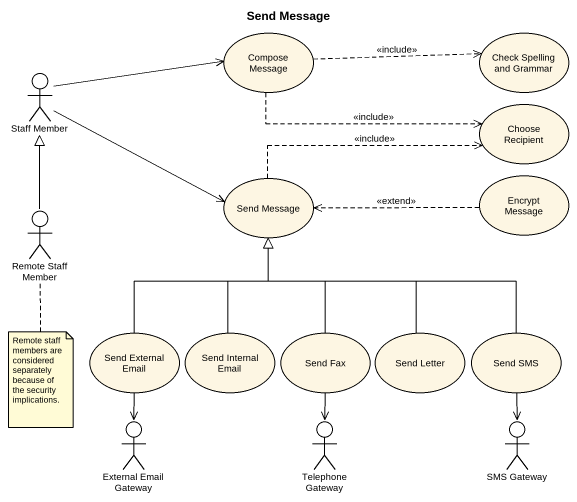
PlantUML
@startuml
title Send Message
usecase "Compose Message" as Compose_Message
usecase "Check Spelling and Grammar" as Check_Spelling_and_Grammar
actor "Staff Member" as Staff_Member
usecase "Choose Recipient" as Choose_Recipient
usecase "Send Message" as Send_Message
usecase "Encrypt Message" as Encrypt_Message
actor "Remote Staff Member" as Remote_Staff_Member
usecase "Send External Email" as Send_External_Email
usecase "Send Internal Email" as Send_Internal_Email
usecase "Send Fax" as Send_Fax
usecase "Send Letter" as Send_Letter
usecase "Send SMS" as Send_SMS
actor "External Email Gateway" as External_Email_Gateway
actor "Telephone Gateway" as Telephone_Gateway
actor "SMS Gateway" as SMS_Gateway
Compose_Message .right.> Check_Spelling_and_Grammar : <<include>>
Compose_Message .right.> Choose_Recipient : <<include>>
Staff_Member -right-> Compose_Message
Staff_Member -right-> Send_Message
Send_Message .right.> Choose_Recipient : <<include>>
Encrypt_Message .left.> Send_Message : <<extend>>
Remote_Staff_Member -up-|> Staff_Member
Send_External_Email -up-|> Send_Message
Send_External_Email --> External_Email_Gateway
Send_Internal_Email -up-|> Send_Message
Send_Fax -up-|> Send_Message
Send_Fax --> Telephone_Gateway
Send_Letter -up-|> Send_Message
Send_SMS -up-|> Send_Message
Send_SMS --> SMS_Gateway
note bottom of Remote_Staff_Member : Remote staff members are considered separately because of the security implications.
@enduml
